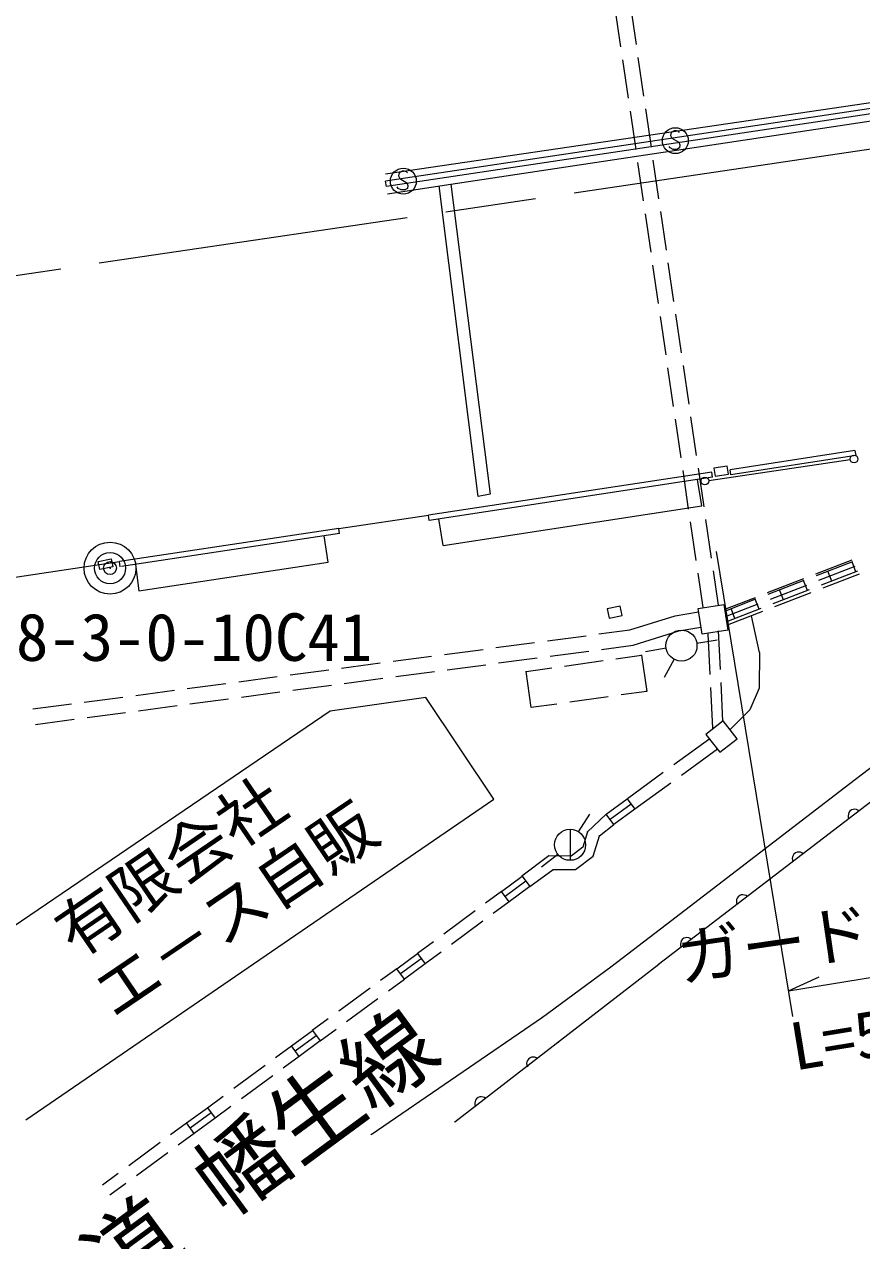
# Model space of a CAD drawing. Units: millimetres, scale not verified. Extents: x 40000 to 680000, y 20000 to 380000.
# Drawn here: x 201734 to 233998, y 259390 to 306266 of the extents above; entities that cross this region are included whole.
import ezdxf
from ezdxf.enums import TextEntityAlignment as Align

# ---------------------------------------------------------------- set-up
doc = ezdxf.new("R2010")
doc.units = ezdxf.units.MM
doc.header["$LTSCALE"] = 1000
doc.header["$PDMODE"] = 32
doc.header["$PDSIZE"] = 500
doc.linetypes.add('CHAIN', pattern=[18.5, 12, -1.5, 3.5, -1.5])
for name, color, linetype, lineweight in [('M-BGD', 7, 'Continuous', 13), ('M-BMK', 2, 'CHAIN', 13), ('M-BMK-SRVR', 3, 'Continuous', 13), ('M-STR-HTXT', 7, 'Continuous', 13), ('M-STR-STRD', 7, 'Continuous', 13)]:
    doc.layers.add(name, color=color, linetype=linetype, lineweight=lineweight)
doc.layers.add('M-BGD-HTXT', color=7, linetype='Continuous')
doc.styles.add('ＭＳ ゴシック', font='')
doc.styles.get('ＭＳ ゴシック').set_extended_font_data('MS Gothic')

msp = doc.modelspace()

# ---------------------------------------------------------------- linework, layer by layer
at = {"layer": 'M-BGD'}
for p, q in [((224724, 305396), (224506, 306881)), ((225317, 305483), (225100, 306968)), ((225013, 303418), (224796, 304902)), ((225607, 303504), (225390, 304989)), ((235519, 303415), (215647, 300492)), ((225303, 301439), (225086, 302923)), ((225897, 301526), (225679, 303010)), ((218167, 300108), (235556, 302732)), ((226659, 302104), (226638, 301984)), ((226638, 301984), (226678, 301884)), ((226779, 302163), (226659, 302104)), ((226859, 302163), (226779, 302163)), ((226939, 302143), (226859, 302163)), ((226979, 302103), (226939, 302143)), ((226617, 301504), (226578, 301564)), ((226737, 301443), (226617, 301504)), ((226678, 301884), (226958, 301723)), ((226877, 301443), (226737, 301443)), ((226977, 301503), (226877, 301443)), ((226958, 301723), (226998, 301623)), ((226998, 301623), (226977, 301503)), ((226186, 299547), (225969, 301031)), ((216178, 300542), (216157, 300422)), ((216298, 300602), (216178, 300542)), ((216378, 300602), (216298, 300602)), ((216458, 300582), (216378, 300602)), ((216498, 300541), (216458, 300582)), ((225593, 299460), (225375, 300944)), ((215729, 299735), (218167, 300108)), ((216157, 300422), (216197, 300322)), ((216197, 300322), (216476, 300161)), ((216476, 300161), (216516, 300061)), ((216516, 300061), (216496, 299941)), ((219215, 288073), (217722, 300040)), ((218167, 300108), (219681, 288155)), ((216136, 299942), (216096, 300003)), ((216256, 299882), (216136, 299942)), ((216396, 299882), (216256, 299882)), ((216496, 299941), (216396, 299882)), ((225882, 297481), (225665, 298965)), ((226476, 297568), (226259, 299052)), ((226172, 295502), (225955, 296986)), ((226766, 295589), (226548, 297073)), ((226462, 293523), (226244, 295007)), ((227055, 293610), (226838, 295094)), ((226751, 291544), (226534, 293028)), ((227345, 291631), (227128, 293115)), ((227635, 289652), (227418, 291136)), ((227041, 289565), (226824, 291049)), ((233739, 289844), (228926, 289099)), ((233739, 289844), (233770, 289647)), ((228107, 288691), (233557, 289493)), ((228816, 289244), (228305, 289158)), ((228867, 288936), (228816, 289244)), ((233770, 289647), (228957, 288901)), ((228221, 289011), (217306, 287345)), ((228252, 288814), (217336, 287147)), ((227331, 287586), (227114, 289070)), ((227925, 287673), (227707, 289157)), ((228252, 288814), (228221, 289011)), ((228305, 289158), (228357, 288850)), ((228357, 288850), (228867, 288936)), ((228957, 288901), (228926, 289099)), ((227842, 287706), (227674, 288725)), ((227678, 288700), (227676, 288715)), ((219681, 288155), (219215, 288073)), ((217871, 286182), (227842, 287706)), ((227842, 287706), (227840, 287721)), ((213853, 286836), (217306, 287345)), ((217336, 287147), (217306, 287345)), ((217871, 286182), (217702, 287203)), ((227621, 285607), (227403, 287092)), ((228214, 285694), (227997, 287178)), ((213853, 286836), (205399, 285561)), ((213883, 286638), (205474, 285375)), ((213446, 285533), (213288, 286548)), ((213883, 286638), (213853, 286836)), ((195810, 284138), (205399, 285561)), ((204581, 285568), (205086, 285669)), ((204643, 285258), (204581, 285568)), ((205086, 285669), (205148, 285359)), ((205429, 285363), (205399, 285561)), ((206145, 284436), (213446, 285533)), ((233623, 285619), (232225, 285075)), ((232254, 285024), (233653, 285566)), ((233778, 285172), (233629, 285557)), ((205148, 285359), (204643, 285258)), ((206024, 285453), (206145, 284436)), ((227887, 283790), (227693, 285113)), ((228480, 283877), (228287, 285200)), ((232347, 284839), (233746, 285381)), ((233839, 285195), (232440, 284653)), ((233907, 285072), (232508, 284532)), ((232845, 284810), (232696, 285195)), ((231759, 284894), (230361, 284351)), ((230389, 284301), (231788, 284843)), ((230482, 284116), (231881, 284658)), ((231913, 284449), (231763, 284834)), ((229895, 284170), (228715, 283712)), ((228724, 283656), (229923, 284121)), ((230048, 283726), (229898, 284111)), ((231974, 284473), (230575, 283930)), ((232041, 284352), (230642, 283812)), ((230980, 284087), (230831, 284472)), ((224692, 283846), (224192, 283740)), ((224192, 283740), (224268, 283378)), ((224769, 283484), (224692, 283846)), ((226813, 283475), (227713, 283628)), ((227693, 283754), (228684, 283909)), ((227848, 282764), (227693, 283754)), ((227719, 283595), (227717, 283609)), ((228684, 283909), (228839, 282919)), ((228757, 283447), (230016, 283935)), ((230109, 283750), (228789, 283238)), ((230175, 283632), (228810, 283105)), ((229115, 283364), (228966, 283749)), ((224268, 283378), (224769, 283484)), ((225064, 282929), (226813, 283475)), ((227784, 283193), (227782, 283208)), ((230058, 282059), (229748, 283467)), ((221890, 282508), (223377, 282705)), ((223872, 282771), (225064, 282929)), ((225194, 282340), (226953, 282890)), ((226953, 282890), (227806, 283035)), ((228839, 282919), (227848, 282764)), ((228162, 281205), (228086, 282771)), ((228554, 281397), (228481, 282887)), ((219907, 282245), (221394, 282442)), ((223977, 282179), (225194, 282340)), ((226461, 282222), (225673, 282088)), ((227645, 282418), (228435, 282546)), ((215942, 281720), (217429, 281917)), ((217924, 281982), (219411, 282179)), ((220011, 281654), (221498, 281851)), ((221994, 281916), (223481, 282114)), ((222551, 281533), (224036, 281743)), ((224531, 281813), (225519, 281952)), ((225519, 281952), (225517, 281967)), ((225519, 281952), (225715, 280560)), ((226768, 281795), (226387, 281091)), ((230058, 282059), (230048, 280684)), ((211976, 281194), (213463, 281391)), ((213959, 281457), (215446, 281654)), ((216046, 281128), (217533, 281325)), ((218029, 281391), (219516, 281588)), ((221068, 281324), (221067, 281339)), ((221068, 281324), (222056, 281463)), ((221265, 279932), (221068, 281324)), ((208011, 280669), (209498, 280866)), ((209994, 280931), (211481, 281129)), ((212081, 280603), (213568, 280800)), ((214063, 280865), (215550, 281063)), ((228651, 279408), (228578, 280898)), ((204046, 280143), (205533, 280340)), ((206028, 280406), (207515, 280603)), ((210098, 280340), (211585, 280537)), ((224233, 280351), (222747, 280142)), ((225715, 280560), (224728, 280421)), ((225713, 280560), (225711, 280575)), ((228263, 279139), (228187, 280705)), ((230048, 280684), (229695, 279846)), ((202063, 279880), (203550, 280078)), ((206133, 279815), (207620, 280012)), ((208115, 280077), (209602, 280274)), ((217211, 280321), (213520, 279802)), ((219826, 276404), (217211, 280321)), ((222252, 280072), (221265, 279932)), ((213520, 279802), (199122, 270008)), ((202167, 279289), (203654, 279486)), ((204150, 279552), (205637, 279749)), ((228661, 279421), (227996, 278903)), ((229202, 278729), (228661, 279421)), ((229695, 279846), (228933, 279096)), ((228142, 278731), (226759, 277722)), ((227996, 278903), (228536, 278210)), ((228142, 278731), (228141, 278746)), ((228536, 278210), (229202, 278729)), ((228439, 278336), (227051, 277322)), ((228439, 278336), (228437, 278351)), ((233320, 276836), (234463, 277716)), ((226355, 277427), (224971, 276418)), ((226647, 277027), (225259, 276014)), ((234780, 276621), (226165, 270027)), ((226471, 271576), (233320, 276836)), ((233320, 276836), (233319, 276851)), ((201797, 264053), (219826, 276404)), ((224159, 275825), (224967, 276415)), ((225113, 276214), (224306, 275625)), ((224967, 276415), (225259, 276014)), ((223089, 275151), (223526, 275821)), ((224159, 275825), (223429, 275141)), ((224452, 275425), (224159, 275825)), ((225259, 276014), (224452, 275425)), ((233487, 275833), (233478, 275763)), ((233478, 275763), (233484, 275705)), ((233484, 275705), (233505, 275645)), ((233509, 275887), (233487, 275833)), ((233544, 275939), (233509, 275887)), ((233608, 275988), (233544, 275939)), ((233667, 276009), (233608, 275988)), ((233725, 276015), (233667, 276009)), ((233795, 276006), (233725, 276015)), ((233850, 275985), (233795, 276006)), ((233902, 275949), (233850, 275985)), ((222762, 275248), (222762, 274048)), ((223900, 274998), (224452, 275425)), ((223429, 275141), (223259, 274555)), ((223429, 275141), (223428, 275156)), ((223654, 274214), (223900, 274998)), ((223900, 274998), (223898, 275013)), ((222291, 274276), (221664, 273779)), ((221950, 274222), (221949, 274236)), ((223259, 274555), (222800, 274207)), ((223259, 274555), (223258, 274570)), ((223654, 274214), (223653, 274229)), ((231355, 274239), (231333, 274184)), ((231390, 274291), (231355, 274239)), ((231454, 274340), (231390, 274291)), ((231514, 274360), (231454, 274340)), ((231572, 274367), (231514, 274360)), ((231642, 274357), (231572, 274367)), ((231696, 274336), (231642, 274357)), ((231748, 274300), (231696, 274336)), ((221950, 274222), (220909, 273434)), ((222800, 274207), (221950, 274222)), ((222800, 274207), (222798, 274222)), ((222974, 273697), (223654, 274214)), ((231333, 274184), (231324, 274114)), ((231324, 274114), (231331, 274056)), ((231331, 274056), (231351, 273997)), ((220119, 272847), (220914, 273438)), ((220914, 273438), (221209, 273041)), ((221209, 273041), (222112, 273694)), ((222112, 273694), (222111, 273709)), ((222112, 273694), (222974, 273697)), ((222974, 273697), (222973, 273712)), ((220119, 272847), (219506, 272395)), ((220414, 272450), (220119, 272847)), ((221061, 273239), (220266, 272648)), ((221209, 273041), (220414, 272450)), ((220414, 272450), (219800, 271996)), ((229180, 272536), (229170, 272466)), ((229170, 272466), (229177, 272408)), ((229177, 272408), (229197, 272348)), ((229201, 272590), (229180, 272536)), ((229237, 272642), (229201, 272590)), ((229300, 272691), (229237, 272642)), ((229360, 272712), (229300, 272691)), ((229418, 272718), (229360, 272712)), ((229488, 272709), (229418, 272718)), ((229542, 272687), (229488, 272709)), ((229595, 272652), (229542, 272687)), ((219103, 272098), (217896, 271208)), ((219398, 271699), (218192, 270808)), ((224329, 269945), (226471, 271576)), ((226471, 271576), (226469, 271591)), ((227083, 270994), (227047, 270941)), ((227146, 271042), (227083, 270994)), ((227206, 271063), (227146, 271042)), ((227264, 271070), (227206, 271063)), ((227334, 271060), (227264, 271070)), ((227388, 271039), (227334, 271060)), ((227441, 271003), (227388, 271039)), ((217494, 270912), (216881, 270460)), ((217790, 270510), (217176, 270057)), ((227026, 270887), (227017, 270817)), ((227017, 270817), (227023, 270759)), ((227023, 270759), (227044, 270699)), ((227047, 270941), (227026, 270887)), ((216082, 269872), (216880, 270459)), ((217028, 270258), (216230, 269671)), ((217176, 270057), (216378, 269469)), ((216880, 270459), (217176, 270057)), ((226180, 270038), (218319, 263952)), ((226165, 270027), (226164, 270042)), ((216082, 269872), (215464, 269418)), ((216378, 269469), (216082, 269872)), ((221701, 268004), (224329, 269945)), ((224329, 269945), (224327, 269960)), ((215060, 269122), (213851, 268234)), ((215761, 269017), (216378, 269469)), ((214148, 267834), (215358, 268721)), ((213448, 267938), (212830, 267484)), ((215100, 263479), (221701, 268004)), ((221701, 268004), (221700, 268019)), ((212027, 266895), (212834, 267487)), ((212981, 267286), (212175, 266694)), ((212834, 267487), (213129, 267086)), ((213129, 267086), (213745, 267538)), ((211415, 266446), (212027, 266895)), ((212322, 266494), (212027, 266895)), ((213129, 267086), (212322, 266494)), ((222313, 267012), (222312, 267027)), ((212322, 266494), (211709, 266044)), ((221098, 266283), (221089, 266213)), ((221120, 266337), (221098, 266283)), ((221155, 266390), (221120, 266337)), ((221219, 266438), (221155, 266390)), ((221279, 266459), (221219, 266438)), ((221337, 266465), (221279, 266459)), ((221407, 266456), (221337, 266465)), ((221461, 266435), (221407, 266456)), ((221513, 266399), (221461, 266435)), ((209804, 265261), (211013, 266149)), ((221089, 266213), (221096, 266155)), ((221096, 266155), (221116, 266095)), ((211306, 265748), (210097, 264860)), ((208789, 264515), (209401, 264965)), ((219158, 264859), (219122, 264807)), ((219221, 264908), (219158, 264859)), ((219281, 264929), (219221, 264908)), ((219339, 264935), (219281, 264929)), ((219409, 264926), (219339, 264935)), ((219463, 264905), (219409, 264926)), ((219516, 264869), (219463, 264905)), ((207983, 263927), (208789, 264515)), ((208789, 264515), (209082, 264114)), ((209694, 264564), (209082, 264114)), ((219101, 264753), (219092, 264683)), ((219092, 264683), (219098, 264625)), ((219098, 264625), (219119, 264565)), ((219122, 264807), (219101, 264753)), ((207371, 263477), (207983, 263927)), ((208276, 263526), (207983, 263927)), ((208935, 264315), (208129, 263726)), ((209082, 264114), (208276, 263526)), ((218319, 263952), (218317, 263967)), ((208276, 263526), (207663, 263076)), ((215100, 263479), (215098, 263494)), ((205759, 262293), (206968, 263181)), ((207260, 262780), (206051, 261892)), ((204745, 261547), (205356, 261997)), ((205648, 261596), (205035, 261147))]:
    msp.add_line(p, q, dxfattribs=at)
for centre, radius in [((226818, 301783), 500), ((216337, 300222), 500), ((233705, 289514), 150), ((227958, 288669), 150), ((227053, 282322), 600), ((222762, 274648), 600)]:
    msp.add_circle(centre, radius, dxfattribs=at)
at = {"layer": 'M-BMK'}
msp.add_line((168017, 291656), (264963, 305993), dxfattribs=at)
at = {"layer": 'M-BMK-SRVR'}
for radius in [1000, 600]:
    msp.add_circle((205036, 285309), radius, dxfattribs=at)
msp.add_point((205036, 285309), dxfattribs=at)
at = {"layer": 'M-STR-HTXT'}
for p, q in [((228397, 285951), (231339, 268029)), ((231177, 269015), (236897, 269954)), ((231177, 269015), (232354, 269563))]:
    msp.add_line(p, q, dxfattribs=at)
at = {"layer": 'M-STR-STRD'}
for p, q in [((235490, 303188), (215657, 300216)), ((235515, 302990), (215687, 300018)), ((215687, 300018), (215657, 300216))]:
    msp.add_line(p, q, dxfattribs=at)

# ---------------------------------------------------------------- texts
at = {"layer": 'M-BGD', "style": 'ＭＳ ゴシック'}
for s, rotation, p in [('有限会社', 34.3, (204051, 269787)), ('エ－ス自販', 34.1, (205500, 267427))]:
    msp.add_text(s, height=1833, rotation=rotation, dxfattribs=at).set_placement(p, align=Align.BOTTOM_LEFT)
at = {"layer": 'M-BGD-HTXT', "style": 'ＭＳ ゴシック'}
msp.add_text('市道 幡生線', height=2566, rotation=36.341, dxfattribs=at).set_placement((209411, 261750), align=Align.MIDDLE_CENTER)
at = {"layer": 'M-BMK-SRVR', "style": 'ＭＳ ゴシック'}
msp.add_text('258-3-0-10C41', height=1833, dxfattribs=at).set_placement((207025, 282651), align=Align.MIDDLE_CENTER)
at = {"layer": 'M-STR-HTXT', "style": 'ＭＳ ゴシック'}
for s, rotation, p in [('ガードパイプ', 8.3, (227112, 268817)), ('L=5.8', 9.3, (231496, 265399))]:
    msp.add_text(s, height=1833, rotation=rotation, dxfattribs=at).set_placement(p, align=Align.BOTTOM_LEFT)

doc.saveas('drawing.dxf')
